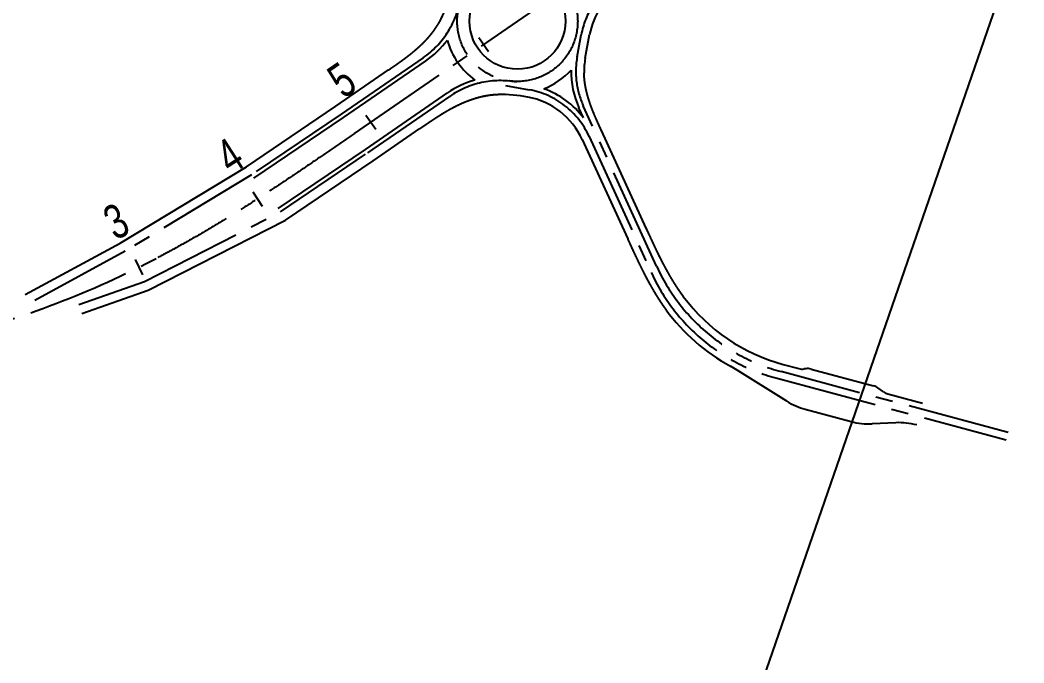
# Model space of a CAD drawing. Header units: millimetres. Extents: x 29316 to 52938, y 29851 to 35526.
# Drawn here: x 43654 to 44387, y 33212 to 33682 of the extents above; entities that cross this region are included whole.
import ezdxf
from ezdxf.enums import TextEntityAlignment as Align

# ---------------------------------------------------------------- set-up
doc = ezdxf.new("R2010")
doc.units = ezdxf.units.MM
doc.header["$MEASUREMENT"] = 0
doc.linetypes.add('CENTER2', pattern=[1.125, 0.75, -0.125, 0.125, -0.125])
doc.layers.get('0').update_dxf_attribs({"linetype": 'CONTINUOUS'})
for name, color, linetype in [('D-道路-车行道边线', 5, 'CONTINUOUS'), ('标注_桩号', 2, 'CONTINUOUS'), ('道路中线_A', 7, 'CONTINUOUS')]:
    doc.layers.add(name, color=color, linetype=linetype)
doc.layers.add('平面分图边界', color=1, linetype='CONTINUOUS', plot=False)
doc.styles.get("Standard").update_dxf_attribs({"font": 'rc9.shx', "width": 0.75, "height": 6, "bigfont": 'hztxt.shx'})

msp = doc.modelspace()

# ---------------------------------------------------------------- linework, layer by layer
at = {"color": 1, "linetype": 'CENTER2', "ltscale": 100}
msp.add_line((43898.44, 33599.09), (44124.01, 33754.48), dxfattribs=at)
at = {"color": 1, "linetype": 'CENTER2', "ltscale": 100, "flags": 128}
msp.add_lwpolyline([(43898.44, 33599.09), (43897.66, 33598.55), (43896.88, 33598.02), (43896.11, 33597.48), (43895.33, 33596.94), (43894.55, 33596.41), (43893.77, 33595.87), (43892.99, 33595.34), (43892.22, 33594.8), (43891.44, 33594.27), (43890.66, 33593.73), (43889.88, 33593.2), (43889.1, 33592.66), (43888.33, 33592.12), (43887.55, 33591.59), (43886.77, 33591.05), (43885.99, 33590.52), (43885.21, 33589.98), (43884.43, 33589.45), (43883.66, 33588.91), (43882.88, 33588.38), (43882.1, 33587.85), (43881.32, 33587.31), (43880.54, 33586.78), (43879.76, 33586.24), (43878.98, 33585.71), (43878.2, 33585.17), (43877.43, 33584.64), (43876.65, 33584.11), (43875.87, 33583.57), (43875.09, 33583.04), (43874.31, 33582.51), (43873.53, 33581.97), (43872.75, 33581.44), (43871.97, 33580.91), (43871.19, 33580.38), (43870.41, 33579.85), (43869.63, 33579.31), (43868.85, 33578.78), (43868.07, 33578.25), (43867.29, 33577.72), (43866.5, 33577.19), (43865.72, 33576.66), (43864.94, 33576.13), (43864.16, 33575.6), (43863.38, 33575.07), (43862.6, 33574.54), (43861.81, 33574.01), (43861.03, 33573.48), (43860.25, 33572.95), (43859.47, 33572.42), (43858.68, 33571.89), (43857.9, 33571.36), (43857.12, 33570.84), (43856.33, 33570.31), (43855.55, 33569.78), (43854.77, 33569.26), (43853.98, 33568.73), (43853.2, 33568.2), (43852.41, 33567.68), (43851.63, 33567.15), (43850.84, 33566.63), (43850.06, 33566.1), (43849.27, 33565.58), (43848.49, 33565.05), (43847.7, 33564.53), (43846.91, 33564.01), (43846.13, 33563.48), (43845.34, 33562.96), (43844.55, 33562.44), (43843.77, 33561.92), (43842.98, 33561.4), (43842.19, 33560.88), (43841.4, 33560.36), (43840.62, 33559.84), (43839.83, 33559.32), (43839.04, 33558.8), (43838.25, 33558.28), (43837.46, 33557.76), (43836.67, 33557.24), (43835.88, 33556.73), (43835.09, 33556.21), (43834.3, 33555.69), (43833.51, 33555.18), (43832.71, 33554.66), (43831.92, 33554.15), (43831.13, 33553.63), (43830.34, 33553.12), (43829.54, 33552.61), (43828.75, 33552.09), (43827.96, 33551.58), (43827.16, 33551.07), (43826.37, 33550.56), (43825.58, 33550.05), (43824.78, 33549.54), (43823.99, 33549.03), (43823.19, 33548.52), (43822.39, 33548.01), (43821.6, 33547.5), (43820.8, 33547), (43820, 33546.49), (43819.21, 33545.98), (43818.41, 33545.48), (43817.61, 33544.97), (43816.81, 33544.47), (43816.01, 33543.97), (43815.21, 33543.46), (43814.41, 33542.96), (43813.61, 33542.46), (43812.81, 33541.96), (43812.01, 33541.46), (43811.21, 33540.96), (43810.41, 33540.46), (43809.61, 33539.96), (43808.8, 33539.46), (43808, 33538.97), (43807.2, 33538.47), (43806.39, 33537.97), (43805.59, 33537.48), (43804.78, 33536.99), (43803.98, 33536.49), (43803.17, 33536), (43802.37, 33535.51), (43801.56, 33535.02), (43800.75, 33534.53), (43799.94, 33534.04), (43799.14, 33533.55), (43798.33, 33533.06), (43797.52, 33532.57), (43796.71, 33532.09), (43795.9, 33531.6), (43795.09, 33531.11), (43794.28, 33530.63), (43793.47, 33530.15), (43792.65, 33529.66), (43791.84, 33529.18), (43791.03, 33528.7), (43790.22, 33528.22), (43789.4, 33527.74), (43788.59, 33527.26), (43787.77, 33526.79), (43786.96, 33526.31), (43786.14, 33525.83), (43785.33, 33525.36), (43784.51, 33524.88), (43783.69, 33524.41), (43782.87, 33523.94), (43782.06, 33523.47), (43781.24, 33522.99), (43780.42, 33522.53), (43779.6, 33522.06), (43778.78, 33521.59), (43777.96, 33521.12), (43777.14, 33520.66), (43776.31, 33520.19), (43775.49, 33519.73), (43774.67, 33519.26), (43773.84, 33518.8), (43773.02, 33518.34), (43772.2, 33517.88), (43771.37, 33517.42), (43770.54, 33516.96), (43769.72, 33516.5), (43768.89, 33516.05), (43768.06, 33515.59), (43767.24, 33515.14), (43766.41, 33514.69), (43765.58, 33514.23), (43764.75, 33513.78), (43763.92, 33513.33), (43763.09, 33512.88), (43762.26, 33512.43), (43761.42, 33511.99), (43760.59, 33511.54), (43759.76, 33511.1), (43758.92, 33510.65), (43758.09, 33510.21), (43757.26, 33509.77), (43756.42, 33509.33), (43755.58, 33508.89), (43754.75, 33508.45), (43754.75, 33508.45)], dxfattribs=at)
at = {"color": 1, "linetype": 'CENTER2', "ltscale": 100}
msp.add_arc((43430.26, 34129.12), 700.37, 270.90791, 297.60052, dxfattribs=at)
at = {"layer": 'D-道路-车行道边线'}
for p, q in [((44066.95, 33654.06), (44070.15, 33671.42)), ((43890.43, 33610.72), (43950.21, 33651.9)), ((43884.78, 33618.97), (43923.26, 33645.48)), ((43906.45, 33587.45), (43966.24, 33628.64)), ((43819.42, 33574.8), (43884.78, 33618.97)), ((44065.71, 33610.44), (44062.31, 33617.88)), ((43824.88, 33566.41), (43890.41, 33610.7)), ((43912.1, 33579.2), (43946.13, 33602.65)), ((44111.35, 33529.82), (44078.72, 33601.2)), ((44064.72, 33594.66), (44097.93, 33522.02)), ((43842.73, 33544.33), (43906.47, 33587.47)), ((43727.29, 33519.08), (43819.42, 33574.8)), ((43847.98, 33535.8), (43912.1, 33579.2)), ((43747.68, 33484.53), (43847.98, 33535.8)), ((43657.92, 33481.37), (43727.29, 33519.08)), ((43699.32, 33467.49), (43747.68, 33484.53)), ((44211.5, 33430.43), (44222.9, 33427.37)), ((44228.14, 33427.28), (44226.71, 33427.1)), ((44231.95, 33427.01), (44277.5, 33414.78)), ((44214.15, 33403.54), (44177.81, 33426.22)), ((44284.79, 33410.37), (44280.71, 33413.27)), ((44287.99, 33408.86), (44313.27, 33402.07)), ((44227.65, 33397.67), (44261.12, 33388.68)), ((44293.7, 33387.84), (44276.43, 33387.03))]:
    msp.add_line(p, q, dxfattribs=at)
at = {"layer": 'D-道路-车行道边线', "flags": 128}
for points in [[(43923.26, 33645.48, -0.000004), (43923.5, 33645.65, -0.000011), (43923.74, 33645.81, -0.000018), (43923.98, 33645.97, -0.000025), (43924.22, 33646.14, -0.000032), (43924.46, 33646.3, -0.000039), (43924.69, 33646.47, -0.000047), (43924.93, 33646.63, -0.000054), (43925.17, 33646.8, -0.000061), (43925.41, 33646.96, -0.000068), (43925.65, 33647.12, -0.000075), (43925.88, 33647.29, -0.000082), (43926.12, 33647.45, -0.00009), (43926.36, 33647.62, -0.000097), (43926.6, 33647.78, -0.000104), (43926.83, 33647.95, -0.000111), (43927.07, 33648.11, -0.000118), (43927.31, 33648.28, -0.000125), (43927.55, 33648.44, -0.000133), (43927.78, 33648.61, -0.00014), (43928.02, 33648.77, -0.000147), (43928.26, 33648.94, -0.000154), (43928.49, 33649.1, -0.000161), (43928.73, 33649.27, -0.000169), (43928.97, 33649.44, -0.000176), (43929.21, 33649.6, -0.000183), (43929.44, 33649.77, -0.00019), (43929.68, 33649.93, -0.000197), (43929.91, 33650.1, -0.000204), (43930.15, 33650.27, -0.000212), (43930.39, 33650.43, -0.000219), (43930.62, 33650.6, -0.000226), (43930.86, 33650.77, -0.000233), (43931.09, 33650.94, -0.00024), (43931.33, 33651.1, -0.000247), (43931.56, 33651.27, -0.000255), (43931.8, 33651.44, -0.000262), (43932.03, 33651.61, -0.000269), (43932.27, 33651.78, -0.000276), (43932.5, 33651.95, -0.000283), (43932.74, 33652.12, -0.00029), (43932.97, 33652.29, -0.000298), (43933.21, 33652.46, -0.000305), (43933.44, 33652.63, -0.000312), (43933.67, 33652.8, -0.000319), (43933.91, 33652.97, -0.000326), (43934.14, 33653.14, -0.000333), (43934.37, 33653.31, -0.000341), (43934.61, 33653.48, -0.000348), (43934.84, 33653.65, -0.000355), (43935.07, 33653.83, -0.000362), (43935.3, 33654, -0.000369), (43935.53, 33654.17, -0.000376), (43935.77, 33654.34, -0.000384), (43936, 33654.52, -0.000391), (43936.23, 33654.69, -0.000398), (43936.46, 33654.87, -0.000405), (43936.69, 33655.04, -0.000412), (43936.92, 33655.22, -0.00042), (43937.15, 33655.39, -0.000427), (43937.38, 33655.57, -0.000434), (43937.61, 33655.74, -0.000441), (43937.84, 33655.92, -0.000448), (43938.07, 33656.1, -0.000455), (43938.29, 33656.28, -0.000463), (43938.52, 33656.45, -0.00047), (43938.75, 33656.63, -0.000477), (43938.98, 33656.81, -0.000484), (43939.2, 33656.99, -0.000491), (43939.43, 33657.17, -0.000498), (43939.66, 33657.35, -0.000506), (43939.88, 33657.53, -0.000513), (43940.11, 33657.71, -0.00052), (43940.33, 33657.89, -0.000527), (43940.56, 33658.07, -0.000534), (43940.78, 33658.26, -0.000541), (43941.01, 33658.44, -0.000549), (43941.23, 33658.62, -0.000556), (43941.45, 33658.81, -0.000563), (43941.67, 33658.99, -0.00057), (43941.9, 33659.18, -0.000577), (43942.12, 33659.36, -0.000584), (43942.34, 33659.55, -0.000592), (43942.56, 33659.73, -0.000599), (43942.78, 33659.92, -0.000606), (43943, 33660.11, -0.000613), (43943.22, 33660.3, -0.00062), (43943.44, 33660.49, -0.000627), (43943.66, 33660.67, -0.000635), (43943.88, 33660.86, -0.000642), (43944.1, 33661.05, -0.000649), (43944.31, 33661.25, -0.000656), (43944.53, 33661.44, -0.000663), (43944.75, 33661.63, -0.000671), (43944.96, 33661.82, -0.000678), (43945.18, 33662.01, -0.000685), (43945.39, 33662.21, -0.000692), (43945.61, 33662.4, -0.000699), (43945.82, 33662.6, -0.000706), (43946.03, 33662.79, -0.000714), (43946.24, 33662.99, -0.000721), (43946.46, 33663.19, -0.000728), (43946.67, 33663.38, -0.000735), (43946.88, 33663.58, -0.000742), (43947.09, 33663.78, -0.000749), (43947.3, 33663.98, -0.000757), (43947.51, 33664.18, -0.000764), (43947.72, 33664.38, -0.000771), (43947.92, 33664.58, -0.000778), (43948.13, 33664.78, -0.000785), (43948.34, 33664.98, -0.000792), (43948.54, 33665.19, -0.0008), (43948.75, 33665.39, -0.000807), (43948.95, 33665.59, -0.000814), (43949.16, 33665.8, -0.000821), (43949.36, 33666.01, -0.000828), (43949.56, 33666.21, -0.000835), (43949.76, 33666.42, -0.000843), (43949.97, 33666.63, -0.00085), (43950.17, 33666.83, -0.000857), (43950.37, 33667.04, -0.000864), (43950.57, 33667.25, -0.000871), (43950.76, 33667.46, -0.000878), (43950.96, 33667.68, -0.000886), (43951.16, 33667.89, -0.000893), (43951.35, 33668.1, -0.0009), (43951.55, 33668.31, -0.000907), (43951.74, 33668.53, -0.000914), (43951.94, 33668.74, -0.000922), (43952.13, 33668.96, -0.000929), (43952.32, 33669.17, -0.000936), (43952.51, 33669.39, -0.000943), (43952.7, 33669.61, -0.00095), (43952.89, 33669.82, -0.000957), (43953.08, 33670.04, -0.000965), (43953.27, 33670.26, -0.000972), (43953.46, 33670.48, -0.000979), (43953.64, 33670.7, -0.000986), (43953.83, 33670.93, -0.000993), (43954.02, 33671.15, -0.001), (43954.2, 33671.37, -0.001008), (43954.38, 33671.6, -0.001015), (43954.56, 33671.82, -0.001022), (43954.74, 33672.05, -0.001029), (43954.92, 33672.27, -0.001036), (43955.1, 33672.5, -0.001043), (43955.28, 33672.73, -0.001051), (43955.46, 33672.96, -0.001058), (43955.64, 33673.19, -0.001065), (43955.81, 33673.42, -0.001072), (43955.98, 33673.65, -0.001079), (43956.16, 33673.88, -0.001086), (43956.33, 33674.11, -0.001094), (43956.5, 33674.34, -0.001101), (43956.67, 33674.58, -0.001108), (43956.84, 33674.81, -0.001115), (43957.01, 33675.05, -0.001122), (43957.18, 33675.28, -0.001129), (43957.34, 33675.52, -0.001137), (43957.51, 33675.76, -0.001144), (43957.67, 33675.99, -0.001151), (43957.83, 33676.23, -0.001158), (43958, 33676.47, -0.001165), (43958.16, 33676.71, -0.001173), (43958.32, 33676.95, -0.00118), (43958.47, 33677.2, -0.001187), (43958.63, 33677.44, -0.001194), (43958.79, 33677.68, -0.001201), (43958.94, 33677.93, -0.001208), (43959.1, 33678.17, -0.001216), (43959.25, 33678.42, -0.001223), (43959.4, 33678.66, -0.00123), (43959.55, 33678.91, -0.001237), (43959.7, 33679.16, -0.001244), (43959.85, 33679.41, -0.001251), (43959.99, 33679.66, -0.001259), (43960.14, 33679.91, -0.001266), (43960.28, 33680.16, -0.001273), (43960.42, 33680.41, -0.00128), (43960.57, 33680.66, -0.001287), (43960.71, 33680.91)], [(44078.72, 33601.2, 0.000003), (44078.62, 33601.43, 0.000009), (44078.52, 33601.65, 0.000016), (44078.42, 33601.87, 0.000022), (44078.32, 33602.1, 0.000028), (44078.21, 33602.32, 0.000035), (44078.11, 33602.54, 0.000041), (44078.01, 33602.77, 0.000047), (44077.91, 33602.99, 0.000054), (44077.81, 33603.21, 0.00006), (44077.7, 33603.44, 0.000066), (44077.6, 33603.66, 0.000073), (44077.5, 33603.88, 0.000079), (44077.4, 33604.11, 0.000085), (44077.3, 33604.33, 0.000092), (44077.19, 33604.56, 0.000098), (44077.09, 33604.78, 0.000104), (44076.99, 33605, 0.000111), (44076.89, 33605.23, 0.000117), (44076.79, 33605.45, 0.000123), (44076.69, 33605.67, 0.00013), (44076.59, 33605.9, 0.000136), (44076.49, 33606.12, 0.000142), (44076.39, 33606.35, 0.000148), (44076.29, 33606.57, 0.000155), (44076.19, 33606.8, 0.000161), (44076.08, 33607.02, 0.000167), (44075.98, 33607.24, 0.000174), (44075.88, 33607.47, 0.00018), (44075.78, 33607.69, 0.000186), (44075.69, 33607.92, 0.000193), (44075.59, 33608.14, 0.000199), (44075.49, 33608.37, 0.000205), (44075.39, 33608.59, 0.000212), (44075.29, 33608.82, 0.000218), (44075.19, 33609.04, 0.000224), (44075.09, 33609.27, 0.000231), (44074.99, 33609.49, 0.000237), (44074.89, 33609.72, 0.000243), (44074.8, 33609.94, 0.00025), (44074.7, 33610.17, 0.000256), (44074.6, 33610.39, 0.000262), (44074.5, 33610.62, 0.000269), (44074.41, 33610.84, 0.000275), (44074.31, 33611.07, 0.000281), (44074.21, 33611.3, 0.000288), (44074.12, 33611.52, 0.000294), (44074.02, 33611.75, 0.0003), (44073.93, 33611.97, 0.000306), (44073.83, 33612.2, 0.000313), (44073.74, 33612.43, 0.000319), (44073.64, 33612.65, 0.000325), (44073.55, 33612.88, 0.000332), (44073.45, 33613.11, 0.000338), (44073.36, 33613.33, 0.000344), (44073.26, 33613.56, 0.000351), (44073.17, 33613.79, 0.000357), (44073.08, 33614.02, 0.000363), (44072.98, 33614.24, 0.00037), (44072.89, 33614.47, 0.000376), (44072.8, 33614.7, 0.000382), (44072.71, 33614.93, 0.000389), (44072.62, 33615.16, 0.000395), (44072.53, 33615.38, 0.000401), (44072.44, 33615.61, 0.000408), (44072.35, 33615.84, 0.000414), (44072.26, 33616.07, 0.00042), (44072.17, 33616.3, 0.000427), (44072.08, 33616.53, 0.000433), (44071.99, 33616.76, 0.000439), (44071.9, 33616.99, 0.000445), (44071.81, 33617.21, 0.000452), (44071.72, 33617.44, 0.000458), (44071.64, 33617.67, 0.000464), (44071.55, 33617.9, 0.000471), (44071.46, 33618.13, 0.000477), (44071.38, 33618.36, 0.000483), (44071.29, 33618.59, 0.00049), (44071.21, 33618.82, 0.000496), (44071.12, 33619.06, 0.000502), (44071.04, 33619.29, 0.000509), (44070.96, 33619.52, 0.000515), (44070.87, 33619.75, 0.000521), (44070.79, 33619.98, 0.000528), (44070.71, 33620.21, 0.000534), (44070.63, 33620.44, 0.00054), (44070.55, 33620.68, 0.000547), (44070.47, 33620.91, 0.000553), (44070.39, 33621.14, 0.000559), (44070.31, 33621.37, 0.000566), (44070.23, 33621.6, 0.000572), (44070.15, 33621.84, 0.000578), (44070.07, 33622.07, 0.000585), (44069.99, 33622.3, 0.000591), (44069.92, 33622.54, 0.000597), (44069.84, 33622.77, 0.000603), (44069.76, 33623, 0.00061), (44069.69, 33623.24, 0.000616), (44069.61, 33623.47, 0.000622), (44069.54, 33623.71, 0.000629), (44069.47, 33623.94, 0.000635), (44069.39, 33624.18, 0.000641), (44069.32, 33624.41, 0.000648), (44069.25, 33624.65, 0.000654), (44069.18, 33624.88, 0.00066), (44069.11, 33625.12, 0.000667), (44069.04, 33625.35, 0.000673), (44068.97, 33625.59, 0.000679), (44068.9, 33625.82, 0.000686), (44068.83, 33626.06, 0.000692), (44068.77, 33626.3, 0.000698), (44068.7, 33626.53, 0.000705), (44068.63, 33626.77, 0.000711), (44068.57, 33627.01, 0.000717), (44068.5, 33627.24, 0.000724), (44068.44, 33627.48, 0.00073), (44068.38, 33627.72, 0.000736), (44068.31, 33627.96, 0.000742), (44068.25, 33628.19, 0.000749), (44068.19, 33628.43, 0.000755), (44068.13, 33628.67, 0.000761), (44068.07, 33628.91, 0.000768), (44068.01, 33629.15, 0.000774), (44067.95, 33629.38, 0.00078), (44067.9, 33629.62, 0.000787), (44067.84, 33629.86, 0.000793), (44067.78, 33630.1, 0.000799), (44067.73, 33630.34, 0.000806), (44067.68, 33630.58, 0.000812), (44067.62, 33630.82, 0.000818), (44067.57, 33631.06, 0.000825), (44067.52, 33631.3, 0.000831), (44067.47, 33631.54, 0.000837), (44067.41, 33631.78, 0.000844), (44067.37, 33632.02, 0.00085), (44067.32, 33632.26, 0.000856), (44067.27, 33632.5, 0.000863), (44067.22, 33632.74, 0.000869), (44067.17, 33632.99, 0.000875), (44067.13, 33633.23, 0.000882), (44067.08, 33633.47, 0.000888), (44067.04, 33633.71, 0.000894), (44067, 33633.95, 0.0009), (44066.96, 33634.19, 0.000907), (44066.91, 33634.44, 0.000913), (44066.87, 33634.68, 0.000919), (44066.84, 33634.92, 0.000926), (44066.8, 33635.16, 0.000932), (44066.76, 33635.41, 0.000938), (44066.72, 33635.65, 0.000945), (44066.69, 33635.89, 0.000951), (44066.65, 33636.14, 0.000957), (44066.62, 33636.38, 0.000964), (44066.58, 33636.62, 0.00097), (44066.55, 33636.87, 0.000976), (44066.52, 33637.11, 0.000983), (44066.49, 33637.35, 0.000989), (44066.46, 33637.6, 0.000995), (44066.43, 33637.84, 0.001002), (44066.41, 33638.09, 0.001008), (44066.38, 33638.33, 0.001014), (44066.35, 33638.58, 0.001021), (44066.33, 33638.82, 0.001027), (44066.31, 33639.06, 0.001033), (44066.29, 33639.31, 0.001039), (44066.26, 33639.55, 0.001046), (44066.24, 33639.8, 0.001052), (44066.22, 33640.04, 0.001058), (44066.21, 33640.29, 0.001065), (44066.19, 33640.53, 0.001071), (44066.17, 33640.78, 0.001077), (44066.16, 33641.02, 0.001084), (44066.14, 33641.27, 0.00109), (44066.13, 33641.51, 0.001096), (44066.12, 33641.76, 0.001103), (44066.11, 33642.01, 0.001109), (44066.1, 33642.25, 0.001115), (44066.09, 33642.5, 0.001122), (44066.08, 33642.74, 0.001128), (44066.08, 33642.99, 0.001134), (44066.07, 33643.23)], [(43946.13, 33602.65, 0.000004), (43946.42, 33602.85, 0.000013), (43946.71, 33603.04, 0.000022), (43947, 33603.24, 0.000031), (43947.29, 33603.44, 0.00004), (43947.58, 33603.64, 0.000049), (43947.87, 33603.84, 0.000058), (43948.16, 33604.04, 0.000067), (43948.45, 33604.24, 0.000075), (43948.74, 33604.44, 0.000084), (43949.03, 33604.64, 0.000093), (43949.32, 33604.84, 0.000102), (43949.61, 33605.04, 0.000111), (43949.9, 33605.24, 0.00012), (43950.19, 33605.43, 0.000129), (43950.48, 33605.63, 0.000138), (43950.77, 33605.83, 0.000147), (43951.06, 33606.03, 0.000155), (43951.35, 33606.23, 0.000164), (43951.64, 33606.42, 0.000173), (43951.94, 33606.62, 0.000182), (43952.23, 33606.82, 0.000191), (43952.52, 33607.02, 0.0002), (43952.81, 33607.21, 0.000209), (43953.1, 33607.41, 0.000218), (43953.39, 33607.61, 0.000226), (43953.68, 33607.8, 0.000235), (43953.98, 33608, 0.000244), (43954.27, 33608.19, 0.000253), (43954.56, 33608.39, 0.000262), (43954.85, 33608.58, 0.000271), (43955.15, 33608.78, 0.00028), (43955.44, 33608.97, 0.000289), (43955.73, 33609.17, 0.000298), (43956.03, 33609.36, 0.000306), (43956.32, 33609.55, 0.000315), (43956.61, 33609.75, 0.000324), (43956.91, 33609.94, 0.000333), (43957.2, 33610.13, 0.000342), (43957.5, 33610.32, 0.000351), (43957.79, 33610.52, 0.00036), (43958.09, 33610.71, 0.000369), (43958.38, 33610.9, 0.000377), (43958.68, 33611.09, 0.000386), (43958.98, 33611.28, 0.000395), (43959.27, 33611.47, 0.000404), (43959.57, 33611.65, 0.000413), (43959.87, 33611.84, 0.000422), (43960.16, 33612.03, 0.000431), (43960.46, 33612.22, 0.00044), (43960.76, 33612.4, 0.000448), (43961.06, 33612.59, 0.000457), (43961.36, 33612.78, 0.000466), (43961.66, 33612.96, 0.000475), (43961.95, 33613.15, 0.000484), (43962.25, 33613.33, 0.000493), (43962.55, 33613.51, 0.000502), (43962.85, 33613.7, 0.000511), (43963.16, 33613.88, 0.00052), (43963.46, 33614.06, 0.000528), (43963.76, 33614.24, 0.000537), (43964.06, 33614.42, 0.000546), (43964.36, 33614.6, 0.000555), (43964.67, 33614.78, 0.000564), (43964.97, 33614.96, 0.000573), (43965.27, 33615.14, 0.000582), (43965.58, 33615.31, 0.000591), (43965.88, 33615.49, 0.000599), (43966.19, 33615.66, 0.000608), (43966.49, 33615.84, 0.000617), (43966.8, 33616.01, 0.000626), (43967.1, 33616.19, 0.000635), (43967.41, 33616.36, 0.000644), (43967.72, 33616.53, 0.000653), (43968.02, 33616.7, 0.000662), (43968.33, 33616.87, 0.00067), (43968.64, 33617.04, 0.000679), (43968.95, 33617.21, 0.000688), (43969.26, 33617.38, 0.000697), (43969.57, 33617.54, 0.000706), (43969.88, 33617.71, 0.000715), (43970.19, 33617.87, 0.000724), (43970.5, 33618.04, 0.000733), (43970.81, 33618.2, 0.000742), (43971.12, 33618.36, 0.00075), (43971.43, 33618.52, 0.000759), (43971.75, 33618.68, 0.000768), (43972.06, 33618.84, 0.000777), (43972.38, 33619, 0.000786), (43972.69, 33619.16, 0.000795), (43973, 33619.32, 0.000804), (43973.32, 33619.47, 0.000813), (43973.64, 33619.63, 0.000821), (43973.95, 33619.78, 0.00083), (43974.27, 33619.93, 0.000839), (43974.59, 33620.08, 0.000848), (43974.91, 33620.23, 0.000857), (43975.22, 33620.38, 0.000866), (43975.54, 33620.53, 0.000875), (43975.86, 33620.68, 0.000884), (43976.18, 33620.82, 0.000893), (43976.5, 33620.97, 0.000901), (43976.82, 33621.11, 0.00091), (43977.15, 33621.25, 0.000919), (43977.47, 33621.39, 0.000928), (43977.79, 33621.53, 0.000937), (43978.11, 33621.67, 0.000946), (43978.44, 33621.81, 0.000955), (43978.76, 33621.95, 0.000964), (43979.09, 33622.08, 0.000972), (43979.41, 33622.22, 0.000981), (43979.74, 33622.35, 0.00099), (43980.06, 33622.48, 0.000999), (43980.39, 33622.61, 0.001008), (43980.72, 33622.74, 0.001017), (43981.05, 33622.86, 0.001026), (43981.37, 33622.99, 0.001035), (43981.7, 33623.12, 0.001043), (43982.03, 33623.24, 0.001052), (43982.36, 33623.36, 0.001061), (43982.69, 33623.48, 0.00107), (43983.02, 33623.6, 0.001079), (43983.35, 33623.72, 0.001088), (43983.69, 33623.83, 0.001097), (43984.02, 33623.95, 0.001106), (43984.35, 33624.06, 0.001115), (43984.68, 33624.17, 0.001123), (43985.02, 33624.28, 0.001132), (43985.35, 33624.39, 0.001141), (43985.69, 33624.5, 0.00115), (43986.02, 33624.61, 0.001159), (43986.36, 33624.71, 0.001168), (43986.7, 33624.81, 0.001177), (43987.03, 33624.91, 0.001186), (43987.37, 33625.01, 0.001194), (43987.71, 33625.11, 0.001203), (43988.05, 33625.21, 0.001212), (43988.38, 33625.3, 0.001221), (43988.72, 33625.39, 0.00123), (43989.06, 33625.49, 0.001239), (43989.4, 33625.58, 0.001248), (43989.74, 33625.66, 0.001257), (43990.09, 33625.75, 0.001265), (43990.43, 33625.83, 0.001274), (43990.77, 33625.92, 0.001283), (43991.11, 33626, 0.001292), (43991.45, 33626.08, 0.001301), (43991.8, 33626.15, 0.00131), (43992.14, 33626.23, 0.001319), (43992.48, 33626.3, 0.001328), (43992.83, 33626.38, 0.001337), (43993.17, 33626.45, 0.001345), (43993.52, 33626.51, 0.001354), (43993.86, 33626.58, 0.001363), (43994.21, 33626.65, 0.001372), (43994.55, 33626.71, 0.001381), (43994.9, 33626.77, 0.00139), (43995.25, 33626.83, 0.001399), (43995.59, 33626.88, 0.001408), (43995.94, 33626.94, 0.001416), (43996.29, 33626.99, 0.001425), (43996.64, 33627.04, 0.001434), (43996.99, 33627.09, 0.001443), (43997.33, 33627.14, 0.001452), (43997.68, 33627.18, 0.001461), (43998.03, 33627.23, 0.00147), (43998.38, 33627.27, 0.001479), (43998.73, 33627.31, 0.001488), (43999.08, 33627.34, 0.001496), (43999.43, 33627.38, 0.001505), (43999.78, 33627.41, 0.001514), (44000.13, 33627.44, 0.001523), (44000.48, 33627.47, 0.001532), (44000.83, 33627.5, 0.001541), (44001.18, 33627.52, 0.00155), (44001.53, 33627.54, 0.001559), (44001.89, 33627.56, 0.001567), (44002.24, 33627.58, 0.001576), (44002.59, 33627.6, 0.001585), (44002.94, 33627.61, 0.001594), (44003.29, 33627.62)], [(44111.35, 33529.82, -0.000002), (44111.48, 33529.53, -0.000005), (44111.61, 33529.25, -0.000008), (44111.74, 33528.96, -0.000011), (44111.87, 33528.67, -0.000015), (44112, 33528.39, -0.000018), (44112.14, 33528.1, -0.000021), (44112.27, 33527.81, -0.000024), (44112.4, 33527.52, -0.000028), (44112.53, 33527.24, -0.000031), (44112.66, 33526.95, -0.000034), (44112.79, 33526.66, -0.000038), (44112.92, 33526.37, -0.000041), (44113.06, 33526.09, -0.000044), (44113.19, 33525.8, -0.000047), (44113.32, 33525.51, -0.000051), (44113.45, 33525.23, -0.000054), (44113.58, 33524.94, -0.000057), (44113.72, 33524.65, -0.00006), (44113.85, 33524.37, -0.000064), (44113.98, 33524.08, -0.000067), (44114.11, 33523.79, -0.00007), (44114.24, 33523.5, -0.000073), (44114.38, 33523.22, -0.000077), (44114.51, 33522.93, -0.00008), (44114.64, 33522.64, -0.000083), (44114.77, 33522.36, -0.000086), (44114.91, 33522.07, -0.00009), (44115.04, 33521.78, -0.000093), (44115.17, 33521.5, -0.000096), (44115.3, 33521.21, -0.000099), (44115.44, 33520.92, -0.000103), (44115.57, 33520.64, -0.000106), (44115.7, 33520.35, -0.000109), (44115.84, 33520.06, -0.000113), (44115.97, 33519.78, -0.000116), (44116.1, 33519.49, -0.000119), (44116.24, 33519.21, -0.000122), (44116.37, 33518.92, -0.000126), (44116.51, 33518.63, -0.000129), (44116.64, 33518.35, -0.000132), (44116.77, 33518.06, -0.000135), (44116.91, 33517.78, -0.000139), (44117.04, 33517.49, -0.000142), (44117.18, 33517.21, -0.000145), (44117.31, 33516.92, -0.000148), (44117.45, 33516.63, -0.000152), (44117.58, 33516.35, -0.000155), (44117.72, 33516.06, -0.000158), (44117.86, 33515.78, -0.000161), (44117.99, 33515.49, -0.000165), (44118.13, 33515.21, -0.000168), (44118.26, 33514.92, -0.000171), (44118.4, 33514.64, -0.000175), (44118.54, 33514.35, -0.000178), (44118.67, 33514.07, -0.000181), (44118.81, 33513.78, -0.000184), (44118.95, 33513.5, -0.000188), (44119.09, 33513.21, -0.000191), (44119.22, 33512.93, -0.000194), (44119.36, 33512.65, -0.000197), (44119.5, 33512.36, -0.000201), (44119.64, 33512.08, -0.000204), (44119.78, 33511.79, -0.000207), (44119.92, 33511.51, -0.00021), (44120.05, 33511.23, -0.000214), (44120.19, 33510.94, -0.000217), (44120.33, 33510.66, -0.00022), (44120.47, 33510.38, -0.000223), (44120.61, 33510.09, -0.000227), (44120.75, 33509.81, -0.00023), (44120.89, 33509.53, -0.000233), (44121.03, 33509.24, -0.000236), (44121.18, 33508.96, -0.00024), (44121.32, 33508.68, -0.000243), (44121.46, 33508.4, -0.000246), (44121.6, 33508.12, -0.00025), (44121.74, 33507.83, -0.000253), (44121.89, 33507.55, -0.000256), (44122.03, 33507.27, -0.000259), (44122.17, 33506.99, -0.000263), (44122.31, 33506.71, -0.000266), (44122.46, 33506.42, -0.000269), (44122.6, 33506.14, -0.000272), (44122.75, 33505.86, -0.000276), (44122.89, 33505.58, -0.000279), (44123.04, 33505.3, -0.000282), (44123.18, 33505.02, -0.000285), (44123.33, 33504.74, -0.000289), (44123.47, 33504.46, -0.000292), (44123.62, 33504.18, -0.000295), (44123.76, 33503.9, -0.000298), (44123.91, 33503.62, -0.000302), (44124.06, 33503.34, -0.000305), (44124.21, 33503.06, -0.000308), (44124.35, 33502.78, -0.000312), (44124.5, 33502.5, -0.000315), (44124.65, 33502.22, -0.000318), (44124.8, 33501.95, -0.000321), (44124.95, 33501.67, -0.000325), (44125.1, 33501.39, -0.000328), (44125.25, 33501.11, -0.000331), (44125.4, 33500.83, -0.000334), (44125.55, 33500.56, -0.000338), (44125.7, 33500.28, -0.000341), (44125.85, 33500, -0.000344), (44126, 33499.72, -0.000347), (44126.16, 33499.45, -0.000351), (44126.31, 33499.17, -0.000354), (44126.46, 33498.89, -0.000357), (44126.61, 33498.62, -0.00036), (44126.77, 33498.34, -0.000364), (44126.92, 33498.07, -0.000367), (44127.08, 33497.79, -0.00037), (44127.23, 33497.52, -0.000374), (44127.39, 33497.24, -0.000377), (44127.54, 33496.97, -0.00038), (44127.7, 33496.69, -0.000383), (44127.86, 33496.42, -0.000387), (44128.01, 33496.14, -0.00039), (44128.17, 33495.87, -0.000393), (44128.33, 33495.6, -0.000396), (44128.49, 33495.32, -0.0004), (44128.65, 33495.05, -0.000403), (44128.8, 33494.78, -0.000406), (44128.96, 33494.5, -0.000409), (44129.12, 33494.23, -0.000413), (44129.29, 33493.96, -0.000416), (44129.45, 33493.69, -0.000419), (44129.61, 33493.42, -0.000422), (44129.77, 33493.14, -0.000426), (44129.93, 33492.87, -0.000429), (44130.09, 33492.6, -0.000432), (44130.26, 33492.33, -0.000435), (44130.42, 33492.06, -0.000439), (44130.59, 33491.79, -0.000442), (44130.75, 33491.52, -0.000445), (44130.92, 33491.25, -0.000449), (44131.08, 33490.98, -0.000452), (44131.25, 33490.72, -0.000455), (44131.41, 33490.45, -0.000458), (44131.58, 33490.18, -0.000462), (44131.75, 33489.91, -0.000465), (44131.92, 33489.64, -0.000468), (44132.09, 33489.38, -0.000471), (44132.25, 33489.11, -0.000475), (44132.42, 33488.84, -0.000478), (44132.59, 33488.58, -0.000481), (44132.77, 33488.31, -0.000484), (44132.94, 33488.05, -0.000488), (44133.11, 33487.78, -0.000491), (44133.28, 33487.52, -0.000494), (44133.45, 33487.25, -0.000497), (44133.63, 33486.99, -0.000501), (44133.8, 33486.72, -0.000504), (44133.97, 33486.46, -0.000507), (44134.15, 33486.2, -0.000511), (44134.32, 33485.93, -0.000514), (44134.5, 33485.67, -0.000517), (44134.68, 33485.41, -0.00052), (44134.85, 33485.15, -0.000524), (44135.03, 33484.89, -0.000527), (44135.21, 33484.63, -0.00053), (44135.39, 33484.37, -0.000533), (44135.57, 33484.11, -0.000537), (44135.75, 33483.85, -0.00054), (44135.93, 33483.59, -0.000543), (44136.11, 33483.33, -0.000546), (44136.29, 33483.07, -0.00055), (44136.47, 33482.81, -0.000553), (44136.65, 33482.55, -0.000556), (44136.84, 33482.3, -0.000559), (44137.02, 33482.04, -0.000563), (44137.21, 33481.78, -0.000566), (44137.39, 33481.53, -0.000569), (44137.58, 33481.27, -0.000572), (44137.76, 33481.01, -0.000576), (44137.95, 33480.76, -0.000579), (44138.14, 33480.51, -0.000582), (44138.32, 33480.25, -0.000586), (44138.51, 33480)], [(44097.93, 33522.02, -0.000002), (44098.06, 33521.72, -0.000005), (44098.2, 33521.42, -0.000008), (44098.33, 33521.12, -0.000011), (44098.47, 33520.82, -0.000014), (44098.61, 33520.53, -0.000017), (44098.74, 33520.23, -0.00002), (44098.88, 33519.93, -0.000024), (44099.01, 33519.63, -0.000027), (44099.15, 33519.34, -0.00003), (44099.29, 33519.04, -0.000033), (44099.42, 33518.74, -0.000036), (44099.56, 33518.44, -0.000039), (44099.7, 33518.15, -0.000042), (44099.83, 33517.85, -0.000046), (44099.97, 33517.55, -0.000049), (44100.11, 33517.25, -0.000052), (44100.24, 33516.95, -0.000055), (44100.38, 33516.66, -0.000058), (44100.52, 33516.36, -0.000061), (44100.65, 33516.06, -0.000065), (44100.79, 33515.76, -0.000068), (44100.93, 33515.47, -0.000071), (44101.06, 33515.17, -0.000074), (44101.2, 33514.87, -0.000077), (44101.34, 33514.58, -0.00008), (44101.47, 33514.28, -0.000083), (44101.61, 33513.98, -0.000087), (44101.75, 33513.68, -0.00009), (44101.89, 33513.39, -0.000093), (44102.02, 33513.09, -0.000096), (44102.16, 33512.79, -0.000099), (44102.3, 33512.5, -0.000102), (44102.44, 33512.2, -0.000105), (44102.58, 33511.9, -0.000109), (44102.72, 33511.61, -0.000112), (44102.85, 33511.31, -0.000115), (44102.99, 33511.01, -0.000118), (44103.13, 33510.72, -0.000121), (44103.27, 33510.42, -0.000124), (44103.41, 33510.12, -0.000127), (44103.55, 33509.83, -0.000131), (44103.69, 33509.53, -0.000134), (44103.83, 33509.23, -0.000137), (44103.97, 33508.94, -0.00014), (44104.11, 33508.64, -0.000143), (44104.25, 33508.35, -0.000146), (44104.39, 33508.05, -0.000149), (44104.53, 33507.75, -0.000153), (44104.67, 33507.46, -0.000156), (44104.81, 33507.16, -0.000159), (44104.95, 33506.87, -0.000162), (44105.09, 33506.57, -0.000165), (44105.23, 33506.28, -0.000168), (44105.37, 33505.98, -0.000172), (44105.51, 33505.69, -0.000175), (44105.66, 33505.39, -0.000178), (44105.8, 33505.1, -0.000181), (44105.94, 33504.8, -0.000184), (44106.08, 33504.51, -0.000187), (44106.23, 33504.21, -0.00019), (44106.37, 33503.92, -0.000194), (44106.51, 33503.62, -0.000197), (44106.65, 33503.33, -0.0002), (44106.8, 33503.03, -0.000203), (44106.94, 33502.74, -0.000206), (44107.09, 33502.45, -0.000209), (44107.23, 33502.15, -0.000212), (44107.38, 33501.86, -0.000216), (44107.52, 33501.56, -0.000219), (44107.66, 33501.27, -0.000222), (44107.81, 33500.98, -0.000225), (44107.96, 33500.68, -0.000228), (44108.1, 33500.39, -0.000231), (44108.25, 33500.1, -0.000234), (44108.39, 33499.81, -0.000238), (44108.54, 33499.51, -0.000241), (44108.69, 33499.22, -0.000244), (44108.84, 33498.93, -0.000247), (44108.98, 33498.64, -0.00025), (44109.13, 33498.34, -0.000253), (44109.28, 33498.05, -0.000256), (44109.43, 33497.76, -0.00026), (44109.58, 33497.47, -0.000263), (44109.72, 33497.18, -0.000266), (44109.87, 33496.88, -0.000269), (44110.02, 33496.59, -0.000272), (44110.17, 33496.3, -0.000275), (44110.32, 33496.01, -0.000279), (44110.47, 33495.72, -0.000282), (44110.63, 33495.43, -0.000285), (44110.78, 33495.14, -0.000288), (44110.93, 33494.85, -0.000291), (44111.08, 33494.56, -0.000294), (44111.23, 33494.27, -0.000297), (44111.39, 33493.98, -0.000301), (44111.54, 33493.69, -0.000304), (44111.69, 33493.4, -0.000307), (44111.85, 33493.11, -0.00031), (44112, 33492.82, -0.000313), (44112.15, 33492.53, -0.000316), (44112.31, 33492.25, -0.000319), (44112.46, 33491.96, -0.000323), (44112.62, 33491.67, -0.000326), (44112.77, 33491.38, -0.000329), (44112.93, 33491.09, -0.000332), (44113.09, 33490.81, -0.000335), (44113.24, 33490.52, -0.000338), (44113.4, 33490.23, -0.000341), (44113.56, 33489.95, -0.000345), (44113.72, 33489.66, -0.000348), (44113.88, 33489.37, -0.000351), (44114.04, 33489.09, -0.000354), (44114.19, 33488.8, -0.000357), (44114.35, 33488.51, -0.00036), (44114.51, 33488.23, -0.000363), (44114.68, 33487.94, -0.000367), (44114.84, 33487.66, -0.00037), (44115, 33487.37, -0.000373), (44115.16, 33487.09, -0.000376), (44115.32, 33486.8, -0.000379), (44115.48, 33486.52, -0.000382), (44115.65, 33486.24, -0.000386), (44115.81, 33485.95, -0.000389), (44115.98, 33485.67, -0.000392), (44116.14, 33485.39, -0.000395), (44116.3, 33485.1, -0.000398), (44116.47, 33484.82, -0.000401), (44116.64, 33484.54, -0.000404), (44116.8, 33484.26, -0.000408), (44116.97, 33483.97, -0.000411), (44117.14, 33483.69, -0.000414), (44117.3, 33483.41, -0.000417), (44117.47, 33483.13, -0.00042), (44117.64, 33482.85, -0.000423), (44117.81, 33482.57, -0.000426), (44117.98, 33482.29, -0.00043), (44118.15, 33482.01, -0.000433), (44118.32, 33481.73, -0.000436), (44118.49, 33481.45, -0.000439), (44118.66, 33481.17, -0.000442), (44118.83, 33480.89, -0.000445), (44119.01, 33480.62, -0.000448), (44119.18, 33480.34, -0.000452), (44119.35, 33480.06, -0.000455), (44119.53, 33479.78, -0.000458), (44119.7, 33479.5, -0.000461), (44119.88, 33479.23, -0.000464), (44120.05, 33478.95, -0.000467), (44120.23, 33478.68, -0.00047), (44120.4, 33478.4, -0.000474), (44120.58, 33478.12, -0.000477), (44120.76, 33477.85, -0.00048), (44120.94, 33477.57, -0.000483), (44121.11, 33477.3, -0.000486), (44121.29, 33477.03, -0.000489), (44121.47, 33476.75, -0.000492), (44121.65, 33476.48, -0.000496), (44121.83, 33476.21, -0.000499), (44122.02, 33475.93, -0.000502), (44122.2, 33475.66, -0.000505), (44122.38, 33475.39, -0.000508), (44122.56, 33475.12, -0.000511), (44122.75, 33474.85, -0.000515), (44122.93, 33474.58, -0.000518), (44123.12, 33474.31, -0.000521), (44123.3, 33474.04, -0.000524), (44123.49, 33473.77, -0.000527), (44123.67, 33473.5, -0.00053), (44123.86, 33473.23, -0.000533), (44124.05, 33472.96, -0.000537), (44124.23, 33472.69, -0.00054), (44124.42, 33472.42, -0.000543), (44124.61, 33472.16, -0.000546), (44124.8, 33471.89, -0.000549), (44124.99, 33471.62, -0.000552), (44125.18, 33471.36, -0.000555), (44125.37, 33471.09, -0.000559), (44125.57, 33470.83, -0.000562), (44125.76, 33470.56, -0.000565), (44125.95, 33470.3)]]:
    msp.add_lwpolyline(points, format="xyb", dxfattribs=at)
at = {"layer": 'D-道路-车行道边线'}
msp.add_circle((44017.4, 33681.03), 35, dxfattribs=at)
for centre, radius, start, end in [((44123.26, 33661.64), 54, 124.5621, 169.56109), ((43911.64, 33707.9), 56, 331.18694, 349.56153), ((43911.64, 33707.9), 68, 304.56175, 323.35715), ((44017.4, 33681.03), 53, 194.99203, 234.12868), ((44120.06, 33644.27), 54, 169.56109, 181.10185), ((44017.4, 33681.03), 53, 291.46833, 317.65693), ((44120.06, 33644.27), 63.5, 179.04416, 204.56285), ((44004.82, 33572.64), 68, 105.76669, 124.56175), ((44015.16, 33572.01), 63.5, 37.24296, 70.07758), ((44003.23, 33508.69), 118.93, 79.44011, 89.97294), ((44015.16, 33572.01), 54.5, 24.56131, 79.561), ((44246.39, 33560.33), 134.5, 216.67395, 254.96838), ((44242.49, 33555.73), 144.5, 216.2453, 241.24364), ((44124.87, 33341.39), 100, 58.03429, 61.24364), ((44225.49, 33437.03), 10, 254.96838, 277.00674), ((44229.36, 33417.35), 10, 74.96838, 97.00674), ((44274.91, 33405.12), 10, 54.56889, 74.96838), ((44290.59, 33418.51), 10, 234.56889, 254.96838), ((44240.62, 33445.96), 50, 238.03429, 254.96838), ((44274.09, 33436.97), 50, 254.96838, 272.67847), ((44296.04, 33337.89), 50, 74.96838, 92.67847)]:
    msp.add_arc(centre, radius, start, end, dxfattribs=at)
at = {"layer": '平面分图边界', "color": 2, "flags": 128}
msp.add_lwpolyline([(44857.4, 35111.28), (52938.26, 32318.04), (52085.59, 29851.25), (44004.73, 32644.49)], close=True, dxfattribs=at)
at = {"layer": '标注_桩号'}
for p, q in [((43989.14, 33669.16), (43996.23, 33658.87)), ((43906.79, 33612.43), (43913.88, 33602.14)), ((43824.11, 33556.54), (43830.88, 33546.03)), ((43738.11, 33507), (43743.66, 33495.8))]:
    msp.add_line(p, q, dxfattribs=at)
at = {"layer": '道路中线_A', "color": 6, "linetype": 'CENTER2', "ltscale": 100}
for p, q in [((44061.05, 33655.14), (44064, 33671.12)), ((43948.51, 33654.38), (43888.73, 33613.19)), ((44008.77, 33634.19), (44026.03, 33631.01)), ((43908.16, 33584.98), (43967.94, 33626.17)), ((44119.06, 33502.13), (44065.49, 33619.33)), ((43888.73, 33613.19), (43823.2, 33568.9)), ((44069.73, 33596.95), (44069.73, 33596.95)), ((44069.73, 33596.95), (44115.16, 33497.54)), ((43844.41, 33541.84), (43908.16, 33584.98)), ((43823.2, 33568.9), (43730.78, 33513)), ((43744.91, 33490.98), (43844.41, 33541.84)), ((43730.78, 33513), (43661.26, 33475.22)), ((43696.99, 33474.09), (43744.91, 33490.98)), ((44206.18, 33420.52), (44374.44, 33375.34)), ((44375.85, 33380.6), (44210.08, 33425.12))]:
    msp.add_line(p, q, dxfattribs=at)
msp.add_circle((44017.4, 33681.03), 44, dxfattribs=at)
for centre, radius, start, end in [((44123, 33660.25), 60, 124.5621, 169.56109), ((43911.64, 33707.9), 65, 304.56175, 349.56153), ((44120.06, 33644.27), 60, 169.56109, 204.56285), ((44004.82, 33572.64), 65, 79.56153, 124.56175), ((44015.16, 33572.01), 60, 24.56131, 79.561), ((44246.39, 33560.33), 140, 204.56285, 254.96838), ((44242.49, 33555.73), 140, 204.56143, 254.96838)]:
    msp.add_arc(centre, radius, start, end, dxfattribs=at)

# ---------------------------------------------------------------- texts
at = {"layer": '标注_桩号', "width": 0.75}
for s, rotation, p in [('5', 34.56142, (43896.16, 33627.87)), ('4', 32.79945, (43813.95, 33572.3)), ('3', 26.3283, (43729.8, 33523.81))]:
    msp.add_text(s, height=25, rotation=rotation, dxfattribs=at).set_placement(p, align=Align.CENTER)

doc.saveas('drawing.dxf')
